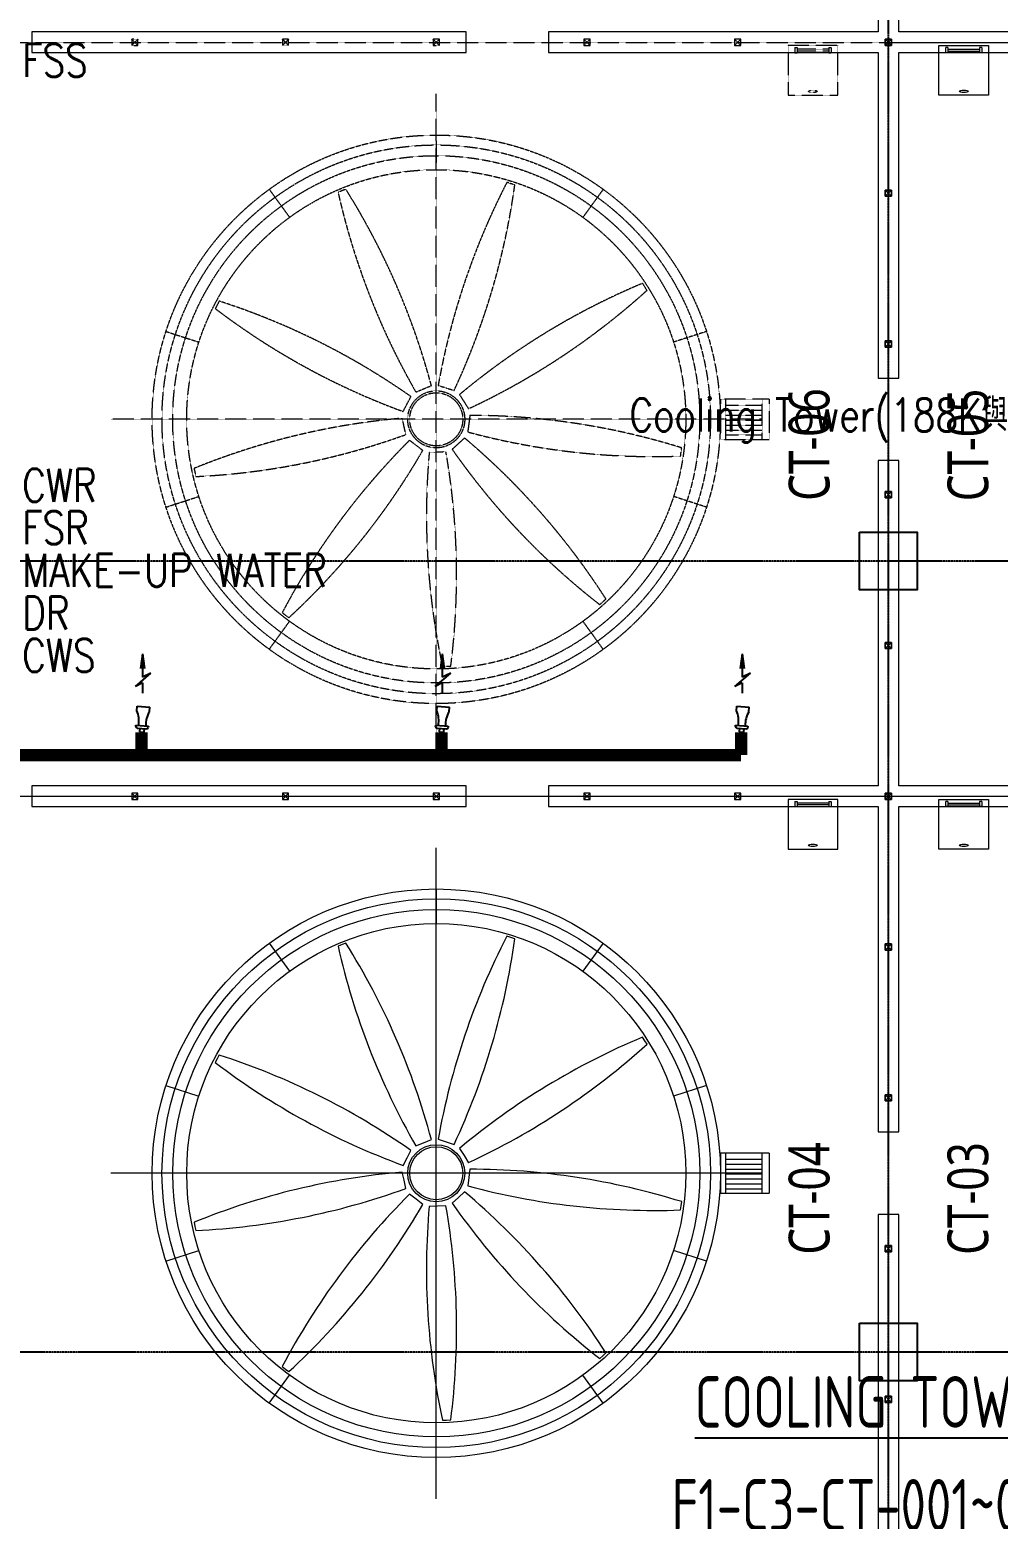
# Model space of a CAD drawing. Extents: x -18238 to -8686, y -1229 to 9502.
# Drawn here: x -16161 to -14985, y 2580 to 4387 of the extents above; entities that cross this region are included whole.
import ezdxf
from ezdxf.enums import TextEntityAlignment as Align

# ---------------------------------------------------------------- set-up
doc = ezdxf.new("R2010")
doc.units = 0
doc.linetypes.add('188K-SM-03-C3-LR1-MECH-EQ-Y2257103$0$CUP- LRF$0$HIDDEN', pattern=[0.4, 0.3, -0.1])
doc.linetypes.add('X-CUB3-LR20$0$COL-CEN-LIN', pattern=[3.25, 2.5, -0.25, 0.25, -0.25])
for name, color, linetype in [('188K-SM-03-C3-LR1-MECH-EQ-Y2257103$0$AC-EQ', 1, 'Continuous'), ('188K-SM-03-C3-LR1-MECH-EQ-Y2257103$0$AC-EQ-既有', 21, 'Continuous'), ('188K-SM-07-C3-LR1-MECH-PIPE-Y2257103$0$P-TXT', 53, 'Continuous'), ('188K-SM-07-C3-LR1-MECH-PIPE-Y2257103$0$P-砂濾-FSS', 6, 'Continuous'), ('X-CUB3-LR20$0$2_屋突二層平面圖_2_A-WALL-EX.Newcub', 8, 'Continuous'), ('X-CUB3-LR20$0$CCL', 8, 'X-CUB3-LR20$0$COL-CEN-LIN'), ('X-CUB3-LR20$0$COL-S', 8, 'Continuous')]:
    doc.layers.add(name, color=color, linetype=linetype)
doc.styles.add('188K-SM-03-C3-LR1-MECH-EQ-Y2257103$0$CUP- LRF$0$Standard', font='', dxfattribs={"width": 0.8})
doc.styles.add('188K-SM-03-C3-LR1-MECH-EQ-Y2257103$0$XCM2QR1-200k$0$AA-TXT', font='isocp.shx', dxfattribs={"width": 0.8, "bigfont": 'china.shx'})
doc.styles.add('188K-SM-07-C3-LR1-MECH-PIPE-Y2257103$0$Standard', font='txt.shx', dxfattribs={"bigfont": 'chineset.shx'})
doc.styles.add('X-CUB3-LR20$0$CHINA', font='simplex.shx', dxfattribs={"width": 0.75, "bigfont": 'chineset.shx'})
doc.styles.get('188K-SM-03-C3-LR1-MECH-EQ-Y2257103$0$CUP- LRF$0$Standard').set_extended_font_data('Microsoft JhengHei')

# ---------------------------------------------------------------- blocks, each defined once
blk = doc.blocks.new('X-CUB3-LR20$0$CUB3-LR10')
at = {"layer": 'X-CUB3-LR20$0$CCL'}
for p, q in [((-2280, 0), (-2280, 9982.459)), ((720, 4462.459), (-5160, 4462.459)), ((720, 3502.459), (-5160, 3502.459))]:
    blk.add_line(p, q, dxfattribs=at)
at = {"layer": 'X-CUB3-LR20$0$COL-S'}
for points in [[(-2315, 4497.459), (-2245, 4497.459), (-2245, 4427.459), (-2315, 4427.459)], [(-2315, 3537.459), (-2245, 3537.459), (-2245, 3467.459), (-2315, 3467.459)]]:
    blk.add_lwpolyline(points, close=True, dxfattribs=at)
blk = doc.blocks.new('X-CUB3-LR20')
at = {"layer": 'X-CUB3-LR20$0$2_屋突二層平面圖_2_A-WALL-EX.Newcub', "color": 12, "lineweight": 0, "ltscale": 10, "flags": 128}
for points in [[(-15130.6, 4779.7), (-15130.6, 4384.7)], [(-15105.6, 4384.7), (-15105.6, 4779.7)], [(-15630.6, 4384.7), (-16158.1, 4384.7)], [(-16158.1, 4384.7), (-16158.1, 4359.7)], [(-15630.6, 4359.7), (-15630.6, 4384.7)], [(-15130.6, 4384.7), (-15530.6, 4384.7)], [(-15530.6, 4384.7), (-15530.6, 4359.7)], [(-14705.6, 4384.7), (-15105.6, 4384.7)], [(-16158.1, 4359.7), (-15630.6, 4359.7)], [(-15530.6, 4359.7), (-15130.6, 4359.7)], [(-15130.6, 4359.7), (-15130.6, 3964.7)], [(-15105.6, 3964.7), (-15105.6, 4359.7)], [(-15105.6, 4359.7), (-14705.6, 4359.7)], [(-15130.6, 3964.7), (-15105.6, 3964.7)], [(-15130.6, 3864.7), (-15130.6, 3469.7)], [(-15105.6, 3864.7), (-15130.6, 3864.7)], [(-15105.6, 3469.7), (-15105.6, 3864.7)], [(-15630.6, 3469.7), (-16158.1, 3469.7)], [(-16158.1, 3469.7), (-16158.1, 3444.7)], [(-15630.6, 3444.7), (-15630.6, 3469.7)], [(-15130.6, 3469.7), (-15530.6, 3469.7)], [(-15530.6, 3469.7), (-15530.6, 3444.7)], [(-14705.6, 3469.7), (-15105.6, 3469.7)], [(-16158.1, 3444.7), (-15630.6, 3444.7)], [(-15530.6, 3444.7), (-15130.6, 3444.7)], [(-15130.6, 3444.7), (-15130.6, 3049.7)], [(-15105.6, 3049.7), (-15105.6, 3444.7)], [(-15105.6, 3444.7), (-14705.6, 3444.7)], [(-15130.6, 3049.7), (-15105.6, 3049.7)], [(-15130.6, 2949.7), (-15130.6, 2554.7)], [(-15105.6, 2949.7), (-15130.6, 2949.7)], [(-15105.6, 2554.7), (-15105.6, 2949.7)]]:
    blk.add_lwpolyline(points, dxfattribs=at)
at = {"layer": 'X-CUB3-LR20$0$COL-S'}
for points in [[(-15153.1, 3777.5), (-15083.1, 3777.5), (-15083.1, 3707.5), (-15153.1, 3707.5)], [(-15153.1, 2817.5), (-15083.1, 2817.5), (-15083.1, 2747.5), (-15153.1, 2747.5)]]:
    blk.add_lwpolyline(points, close=True, dxfattribs=at)
at = {"layer": 'X-CUB3-LR20$0$CCL'}
blk.add_blockref('X-CUB3-LR20$0$CUB3-LR10', (-12838.1, -720), dxfattribs=at)
at = {"layer": 'DefPoints', "style": 'X-CUB3-LR20$0$CHINA', "width": 0.8}
blk.add_text('Cooling Tower(188K與200K共用)', height=40, dxfattribs=at).set_placement((-15105.5, 3919.9), align=Align.MIDDLE_CENTER)
blk = doc.blocks.new('188K-SM-07-C3-LR1-MECH-PIPE-Y2257103$0$噴頭')
for p, q in [((-18492.15, 3095.75), (-18489.92, 3096.05)), ((-18492.15, 3095.75), (-18488.61, 3095.75)), ((-18492.15, 3095.75), (-18489.92, 3095.46)), ((-18487.17, 3094.68), (-18489.22, 3097.04)), ((-18489.22, 3097.04), (-18488.61, 3095.75)), ((-18487.73, 3095.75), (-18487.17, 3094.68)), ((-18487.73, 3095.75), (-18486.18, 3095.75)), ((-18484.18, 3094.96), (-18484.04, 3096.85)), ((-18483.36, 3096.8), (-18484.04, 3096.85)), ((-18481.31, 3094.76), (-18481.18, 3096.64)), ((-18481.18, 3096.64), (-18480.97, 3096.63)), ((-18480.86, 3094.95), (-18480.76, 3096.38)), ((-18480.79, 3096), (-18480.23, 3095.96)), ((-18480.28, 3095.3), (-18480.23, 3095.96)), ((-18483.5, 3094.91), (-18484.18, 3094.96)), ((-18481.11, 3094.74), (-18481.31, 3094.76)), ((-18480.84, 3095.34), (-18480.28, 3095.3)), ((-18480.25, 3095.65), (-18479.28, 3095.58))]:
    blk.add_line(p, q)
for centre, radius, start, end in [((-18481.39, 3099.98), 3.74, 238.2169, 272.822), ((-18480.99, 3096.4), 0.227, 355.8849, 85.8849), ((-18482, 3091.48), 3.74, 78.9478, 113.5529), ((-18481.09, 3094.97), 0.227, 265.8849, 355.8849)]:
    blk.add_arc(centre, radius, start, end)
blk = doc.blocks.new('188K-SM-07-C3-LR1-MECH-PIPE-Y2257103')
at = {"layer": '188K-SM-07-C3-LR1-MECH-PIPE-Y2257103$0$P-砂濾-FSS', "const_width": 15}
for points in [[(-16024.9, 3534.9), (-16024.9, 3507.1)], [(-15660.9, 3534.9), (-15660.9, 3507.1)], [(-15296.9, 3534.9), (-15296.9, 3507.1)], [(-16451.1, 3507.1), (-15296.9, 3507.1)]]:
    blk.add_lwpolyline(points, dxfattribs=at)
at = {"layer": '188K-SM-07-C3-LR1-MECH-PIPE-Y2257103$0$P-砂濾-FSS', "xscale": 8, "yscale": 8, "zscale": 8, "rotation": 270}
for p in [(-40789.8, -144307.1), (-40425.8, -144307.1), (-40061.8, -144307.1)]:
    blk.add_blockref('188K-SM-07-C3-LR1-MECH-PIPE-Y2257103$0$噴頭', p, dxfattribs=at)
at = {"layer": '188K-SM-07-C3-LR1-MECH-PIPE-Y2257103$0$P-TXT', "style": '188K-SM-07-C3-LR1-MECH-PIPE-Y2257103$0$Standard', "width": 0.8}
for s, p in [('200A FSS', (-16305.4, 4350.4)), ('450A CWR', (-16305.4, 3834.6)), ('200A FSR', (-16305.4, 3783)), ('100A MAKE-UP WATER', (-16305.4, 3731.3)), ('100A DR', (-16305.4, 3679.7)), ('450A CWS', (-16305.4, 3628))]:
    blk.add_text(s, height=40, dxfattribs=at).set_placement(p, align=Align.MIDDLE_LEFT)
blk = doc.blocks.new('188K-SM-03-C3-LR1-MECH-EQ-Y2257103')
at = {"layer": '188K-SM-03-C3-LR1-MECH-EQ-Y2257103$0$AC-EQ', "linetype": '188K-SM-03-C3-LR1-MECH-EQ-Y2257103$0$CUP- LRF$0$HIDDEN', "lineweight": 0}
for p, q in [((-16029.3, 4368.3), (-16036.9, 4375.9)), ((-16029.3, 4375.9), (-16036.9, 4368.3)), ((-16029.3, 4368.3), (-16036.9, 4375.9)), ((-16029.3, 4375.9), (-16036.9, 4368.3)), ((-15846.3, 4368.3), (-15853.9, 4375.9)), ((-15846.3, 4375.9), (-15853.9, 4368.3)), ((-15846.3, 4368.3), (-15853.9, 4375.9)), ((-15846.3, 4375.9), (-15853.9, 4368.3)), ((-15663.3, 4368.3), (-15670.9, 4375.9)), ((-15663.3, 4375.9), (-15670.9, 4368.3)), ((-15663.3, 4368.3), (-15670.9, 4375.9)), ((-15663.3, 4375.9), (-15670.9, 4368.3)), ((-15480.3, 4368.3), (-15487.9, 4375.9)), ((-15480.3, 4375.9), (-15487.9, 4368.3)), ((-15480.3, 4368.3), (-15487.9, 4375.9)), ((-15480.3, 4375.9), (-15487.9, 4368.3)), ((-15297.3, 4368.3), (-15304.9, 4375.9)), ((-15297.3, 4375.9), (-15304.9, 4368.3)), ((-15297.3, 4368.3), (-15304.9, 4375.9)), ((-15297.3, 4375.9), (-15304.9, 4368.3)), ((-16219.9, 4372.1), (-15109, 4372.1)), ((-15231.6, 4365.9), (-15231.6, 4359.5)), ((-15231.5, 4365.9), (-15228.9, 4365.9)), ((-15231.5, 4359.5), (-15228.9, 4359.5)), ((-15228.8, 4365.9), (-15228.8, 4359.5)), ((-15190.4, 4363.8), (-15228.8, 4363.8)), ((-15190.4, 4361.6), (-15228.8, 4361.6)), ((-15190.4, 4365.9), (-15190.4, 4359.5)), ((-15190.4, 4365.9), (-15187.8, 4365.9)), ((-15190.4, 4359.5), (-15187.8, 4359.5)), ((-15187.7, 4365.9), (-15187.7, 4359.5)), ((-15667.1, 3519.6), (-15667.1, 4309.6)), ((-15667.1, 4259.6), (-15667.1, 4217.6)), ((-15776.8, 4193.9), (-15781.5, 4192)), ((-15576.5, 4200.6), (-15581.4, 4202.2)), ((-15571.6, 4199.1), (-15576.5, 4200.6)), ((-15869.9, 4193.7), (-15845.2, 4159.8)), ((-15781.5, 4192), (-15786.3, 4190)), ((-15464.4, 4193.7), (-15489, 4159.8)), ((-15413.9, 4075.4), (-15416.6, 4079.8)), ((-15411.2, 4071.1), (-15413.9, 4075.4)), ((-15933, 4053.5), (-15935.4, 4049)), ((-15930.7, 4058.1), (-15933, 4053.5)), ((-15995.3, 4021.2), (-15955.3, 4008.3)), ((-15339, 4021.2), (-15379, 4008.3)), ((-15702.6, 3933.1), (-15697.8, 3942.2)), ((-15691.8, 3947.7), (-15682.4, 3951.6)), ((-15682.4, 3951.6), (-15672.9, 3955.5)), ((-15664.8, 3955.8), (-15655.1, 3952.7)), ((-15655.1, 3952.7), (-15645.3, 3949.6)), ((-15638.9, 3944.7), (-15633.4, 3936)), ((-15707.3, 3924.1), (-15702.6, 3933.1)), ((-15633.4, 3936), (-15627.9, 3927.4)), ((-15263, 3939.1), (-15322.1, 3939.1)), ((-15322.1, 3939.1), (-15322.1, 3890.2)), ((-15315.8, 3939), (-15315.8, 3890.1)), ((-15315.8, 3931.8), (-15271.4, 3931.8)), ((-15315.8, 3925.7), (-15271.4, 3925.7)), ((-15271.4, 3890.1), (-15271.4, 3939)), ((-15263, 3939.1), (-15263, 3890.2)), ((-15272.1, 3914.6), (-16062.1, 3914.6)), ((-15706.2, 3906), (-15708.4, 3916)), ((-15704, 3896.1), (-15706.2, 3906)), ((-15627.5, 3909.4), (-15628.9, 3899.2)), ((-15626.2, 3919.5), (-15627.5, 3909.4)), ((-15315.8, 3919.7), (-15271.4, 3919.7)), ((-15315.8, 3913.7), (-15271.4, 3913.7)), ((-15315.8, 3907.6), (-15271.4, 3907.6)), ((-15691.5, 3883), (-15699.6, 3889.2)), ((-15632.7, 3892), (-15640.2, 3885.1)), ((-15322.1, 3890.2), (-15263, 3890.2)), ((-15315.8, 3901.6), (-15271.4, 3901.6)), ((-15315.8, 3895.6), (-15271.4, 3895.6)), ((-15683.4, 3876.7), (-15691.5, 3883)), ((-15665.5, 3874.7), (-15675.7, 3874.3)), ((-15655.3, 3875.1), (-15665.5, 3874.7)), ((-15640.2, 3885.1), (-15647.7, 3878.2)), ((-15370.4, 3870), (-15369.8, 3875)), ((-15369.8, 3875), (-15369.1, 3880.1)), ((-15961.2, 3855.1), (-15960.1, 3850.1)), ((-15960.1, 3850.1), (-15959, 3845.1)), ((-15995.3, 3808), (-15955.3, 3821)), ((-15339, 3808), (-15379, 3821)), ((-15468.6, 3689.7), (-15464.8, 3693.1)), ((-15464.8, 3693.1), (-15461, 3696.6)), ((-15854.2, 3680), (-15850.1, 3676.9)), ((-15850.1, 3676.9), (-15846.1, 3673.8)), ((-15869.9, 3635.5), (-15845.2, 3669.5)), ((-15464.4, 3635.5), (-15489, 3669.5)), ((-15667.1, 3569.6), (-15667.1, 3611.6)), ((-15659.6, 3614.7), (-15654.5, 3614.9)), ((-15654.5, 3614.9), (-15649.4, 3615.1))]:
    blk.add_line(p, q, dxfattribs=at)
at = {"layer": '188K-SM-03-C3-LR1-MECH-EQ-Y2257103$0$AC-EQ', "lineweight": 0}
for p, q in [((-15114.3, 4368.3), (-15121.9, 4375.9)), ((-15114.3, 4375.9), (-15121.9, 4368.3)), ((-15114.3, 4368.3), (-15121.9, 4375.9)), ((-15114.3, 4375.9), (-15121.9, 4368.3)), ((-15121.9, 4368.3), (-15114.3, 4375.9)), ((-15121.9, 4375.9), (-15114.3, 4368.3)), ((-15121.9, 4368.3), (-15114.3, 4375.9)), ((-15121.9, 4375.9), (-15114.3, 4368.3)), ((-15099.9, 4372.1), (-14016.3, 4372.1)), ((-15048.6, 4365.9), (-15048.6, 4359.5)), ((-15045.9, 4365.9), (-15048.5, 4365.9)), ((-15045.9, 4359.5), (-15048.5, 4359.5)), ((-15045.8, 4365.9), (-15045.8, 4359.5)), ((-15045.8, 4363.8), (-15007.5, 4363.8)), ((-15045.8, 4361.6), (-15007.5, 4361.6)), ((-15007.4, 4365.9), (-15007.4, 4359.5)), ((-15004.8, 4365.9), (-15007.4, 4365.9)), ((-15004.8, 4359.5), (-15007.4, 4359.5)), ((-15004.7, 4365.9), (-15004.7, 4359.5)), ((-15118.1, 3457.1), (-15118.1, 4350.2)), ((-15114.3, 4185.3), (-15121.9, 4192.9)), ((-15114.3, 4192.9), (-15121.9, 4185.3)), ((-15121.9, 4185.3), (-15114.3, 4192.9)), ((-15121.9, 4192.9), (-15114.3, 4185.3)), ((-15114.3, 4002.3), (-15121.9, 4009.9)), ((-15114.3, 4009.9), (-15121.9, 4002.3)), ((-15121.9, 4002.3), (-15114.3, 4009.9)), ((-15121.9, 4009.9), (-15114.3, 4002.3)), ((-15114.3, 3819.3), (-15121.9, 3826.9)), ((-15114.3, 3826.9), (-15121.9, 3819.3)), ((-15121.9, 3819.3), (-15114.3, 3826.9)), ((-15121.9, 3826.9), (-15114.3, 3819.3)), ((-15114.3, 3636.3), (-15121.9, 3643.9)), ((-15114.3, 3643.9), (-15121.9, 3636.3)), ((-15121.9, 3636.3), (-15114.3, 3643.9)), ((-15121.9, 3643.9), (-15114.3, 3636.3)), ((-16219.9, 3457.1), (-15118.1, 3457.1)), ((-16029.3, 3453.3), (-16036.9, 3460.9)), ((-16029.3, 3460.9), (-16036.9, 3453.3)), ((-16029.3, 3453.3), (-16036.9, 3460.9)), ((-16029.3, 3460.9), (-16036.9, 3453.3)), ((-15846.3, 3453.3), (-15853.9, 3460.9)), ((-15846.3, 3460.9), (-15853.9, 3453.3)), ((-15846.3, 3453.3), (-15853.9, 3460.9)), ((-15846.3, 3460.9), (-15853.9, 3453.3)), ((-15663.3, 3453.3), (-15670.9, 3460.9)), ((-15663.3, 3460.9), (-15670.9, 3453.3)), ((-15663.3, 3453.3), (-15670.9, 3460.9)), ((-15663.3, 3460.9), (-15670.9, 3453.3)), ((-15480.3, 3453.3), (-15487.9, 3460.9)), ((-15480.3, 3460.9), (-15487.9, 3453.3)), ((-15480.3, 3453.3), (-15487.9, 3460.9)), ((-15480.3, 3460.9), (-15487.9, 3453.3)), ((-15297.3, 3453.3), (-15304.9, 3460.9)), ((-15297.3, 3460.9), (-15304.9, 3453.3)), ((-15297.3, 3453.3), (-15304.9, 3460.9)), ((-15297.3, 3460.9), (-15304.9, 3453.3)), ((-15114.3, 3453.3), (-15121.9, 3460.9)), ((-15114.3, 3460.9), (-15121.9, 3453.3)), ((-15121.9, 3453.3), (-15114.3, 3460.9)), ((-15121.9, 3460.9), (-15114.3, 3453.3)), ((-15114.3, 3453.3), (-15121.9, 3460.9)), ((-15114.3, 3460.9), (-15121.9, 3453.3)), ((-15121.9, 3453.3), (-15114.3, 3460.9)), ((-15121.9, 3460.9), (-15114.3, 3453.3))]:
    blk.add_line(p, q, dxfattribs=at)
at = {"layer": '188K-SM-03-C3-LR1-MECH-EQ-Y2257103$0$AC-EQ', "linetype": '188K-SM-03-C3-LR1-MECH-EQ-Y2257103$0$CUP- LRF$0$HIDDEN', "lineweight": 0, "flags": 128}
for points in [[(-16029.3, 4375.9), (-16036.9, 4375.9), (-16036.9, 4368.3), (-16029.3, 4368.3)], [(-16029.3, 4375.9), (-16036.9, 4375.9), (-16036.9, 4368.3), (-16029.3, 4368.3)], [(-15846.3, 4375.9), (-15853.9, 4375.9), (-15853.9, 4368.3), (-15846.3, 4368.3)], [(-15846.3, 4375.9), (-15853.9, 4375.9), (-15853.9, 4368.3), (-15846.3, 4368.3)], [(-15663.3, 4375.9), (-15670.9, 4375.9), (-15670.9, 4368.3), (-15663.3, 4368.3)], [(-15663.3, 4375.9), (-15670.9, 4375.9), (-15670.9, 4368.3), (-15663.3, 4368.3)], [(-15480.3, 4375.9), (-15487.9, 4375.9), (-15487.9, 4368.3), (-15480.3, 4368.3)], [(-15480.3, 4375.9), (-15487.9, 4375.9), (-15487.9, 4368.3), (-15480.3, 4368.3)], [(-15297.3, 4375.9), (-15304.9, 4375.9), (-15304.9, 4368.3), (-15297.3, 4368.3)], [(-15297.3, 4375.9), (-15304.9, 4375.9), (-15304.9, 4368.3), (-15297.3, 4368.3)], [(-15239.8, 4308), (-15179.5, 4308), (-15179.5, 4368.3), (-15239.8, 4368.3)]]:
    blk.add_lwpolyline(points, close=True, dxfattribs=at)
at = {"layer": '188K-SM-03-C3-LR1-MECH-EQ-Y2257103$0$AC-EQ', "lineweight": 0, "flags": 128}
for points in [[(-15114.3, 4375.9), (-15121.9, 4375.9), (-15121.9, 4368.3), (-15114.3, 4368.3)], [(-15114.3, 4375.9), (-15121.9, 4375.9), (-15121.9, 4368.3), (-15114.3, 4368.3)], [(-15121.9, 4375.9), (-15114.3, 4375.9), (-15114.3, 4368.3), (-15121.9, 4368.3)], [(-15121.9, 4375.9), (-15114.3, 4375.9), (-15114.3, 4368.3), (-15121.9, 4368.3)], [(-14996.5, 4308), (-15056.8, 4308), (-15056.8, 4368.3), (-14996.5, 4368.3)], [(-15114.3, 4192.9), (-15121.9, 4192.9), (-15121.9, 4185.3), (-15114.3, 4185.3)], [(-15121.9, 4192.9), (-15114.3, 4192.9), (-15114.3, 4185.3), (-15121.9, 4185.3)], [(-15114.3, 4009.9), (-15121.9, 4009.9), (-15121.9, 4002.3), (-15114.3, 4002.3)], [(-15121.9, 4009.9), (-15114.3, 4009.9), (-15114.3, 4002.3), (-15121.9, 4002.3)], [(-15114.3, 3826.9), (-15121.9, 3826.9), (-15121.9, 3819.3), (-15114.3, 3819.3)], [(-15121.9, 3826.9), (-15114.3, 3826.9), (-15114.3, 3819.3), (-15121.9, 3819.3)], [(-15114.3, 3643.9), (-15121.9, 3643.9), (-15121.9, 3636.3), (-15114.3, 3636.3)], [(-15121.9, 3643.9), (-15114.3, 3643.9), (-15114.3, 3636.3), (-15121.9, 3636.3)], [(-16029.3, 3460.9), (-16036.9, 3460.9), (-16036.9, 3453.3), (-16029.3, 3453.3)], [(-16029.3, 3460.9), (-16036.9, 3460.9), (-16036.9, 3453.3), (-16029.3, 3453.3)], [(-15846.3, 3460.9), (-15853.9, 3460.9), (-15853.9, 3453.3), (-15846.3, 3453.3)], [(-15846.3, 3460.9), (-15853.9, 3460.9), (-15853.9, 3453.3), (-15846.3, 3453.3)], [(-15663.3, 3460.9), (-15670.9, 3460.9), (-15670.9, 3453.3), (-15663.3, 3453.3)], [(-15663.3, 3460.9), (-15670.9, 3460.9), (-15670.9, 3453.3), (-15663.3, 3453.3)], [(-15480.3, 3460.9), (-15487.9, 3460.9), (-15487.9, 3453.3), (-15480.3, 3453.3)], [(-15480.3, 3460.9), (-15487.9, 3460.9), (-15487.9, 3453.3), (-15480.3, 3453.3)], [(-15297.3, 3460.9), (-15304.9, 3460.9), (-15304.9, 3453.3), (-15297.3, 3453.3)], [(-15297.3, 3460.9), (-15304.9, 3460.9), (-15304.9, 3453.3), (-15297.3, 3453.3)], [(-15114.3, 3460.9), (-15121.9, 3460.9), (-15121.9, 3453.3), (-15114.3, 3453.3)], [(-15121.9, 3460.9), (-15114.3, 3460.9), (-15114.3, 3453.3), (-15121.9, 3453.3)], [(-15114.3, 3460.9), (-15121.9, 3460.9), (-15121.9, 3453.3), (-15114.3, 3453.3)], [(-15121.9, 3460.9), (-15114.3, 3460.9), (-15114.3, 3453.3), (-15121.9, 3453.3)]]:
    blk.add_lwpolyline(points, close=True, dxfattribs=at)
at = {"layer": '188K-SM-03-C3-LR1-MECH-EQ-Y2257103$0$AC-EQ', "linetype": '188K-SM-03-C3-LR1-MECH-EQ-Y2257103$0$CUP- LRF$0$HIDDEN', "lineweight": 0}
for radius in [345, 333, 320, 303, 34.6, 32.2]:
    blk.add_circle((-15667.1, 3914.6), radius, dxfattribs=at)
for centre, start, end in [((-16514.6, 3730.6), 14.9557, 32.1265), ((-14807.2, 3802.7), 152.705, 169.8757), ((-16434.6, 4318.4), 334.9557, 352.1265), ((-14936.5, 4381.6), 192.705, 209.8757), ((-15080.4, 3276.1), 112.705, 129.8757), ((-15995.5, 4717.2), 294.9557, 312.1265), ((-16198, 3229), 54.9557, 72.1265), ((-15407.6, 4742), 232.705, 249.8757), ((-15633.1, 3048.1), 94.9557, 112.1265), ((-15628.1, 3048.3), 72.705, 89.8757), ((-16000.1, 4715.3), 272.705, 289.8757), ((-15084.1, 3272.7), 134.9557, 152.1265), ((-16194.1, 3225.9), 32.705, 49.8757), ((-15402.8, 4740.5), 254.9557, 272.1265), ((-16436.9, 4313.9), 312.705, 329.8757), ((-14807.9, 3797.7), 174.9557, 192.1265), ((-16513.5, 3725.7), 352.705, 9.8757), ((-14933.8, 4377.3), 214.9557, 232.1265)]:
    blk.add_arc(centre, 871.1, start, end, dxfattribs=at)
blk.add_ellipse((-15209.8, 4312.6), major_axis=(5.21, 0), ratio=0.282419, dxfattribs=at)
at = {"layer": '188K-SM-03-C3-LR1-MECH-EQ-Y2257103$0$AC-EQ', "lineweight": 0}
blk.add_ellipse((-15026.5, 4312.6), major_axis=(-5.21, 0), ratio=0.282419, dxfattribs=at)
at = {"layer": '188K-SM-03-C3-LR1-MECH-EQ-Y2257103$0$AC-EQ-既有', "lineweight": 0}
for p, q in [((-15118.1, 1623.3), (-15118.1, 4372.1)), ((-15118.1, 4372.1), (-14016.3, 4372.1)), ((-15048.6, 4365.9), (-15048.6, 4359.5)), ((-15045.9, 4365.9), (-15048.5, 4365.9)), ((-15045.9, 4359.5), (-15048.5, 4359.5)), ((-15045.8, 4365.9), (-15045.8, 4359.5)), ((-15045.8, 4363.8), (-15007.5, 4363.8)), ((-15045.8, 4361.6), (-15007.5, 4361.6)), ((-15007.4, 4365.9), (-15007.4, 4359.5)), ((-15004.8, 4365.9), (-15007.4, 4365.9)), ((-15004.8, 4359.5), (-15007.4, 4359.5)), ((-15004.7, 4365.9), (-15004.7, 4359.5)), ((-16219.9, 3457.1), (-14016.3, 3457.1)), ((-16029.3, 3453.3), (-16036.9, 3460.9)), ((-16029.3, 3460.9), (-16036.9, 3453.3)), ((-16029.3, 3453.3), (-16036.9, 3460.9)), ((-16029.3, 3460.9), (-16036.9, 3453.3)), ((-15846.3, 3453.3), (-15853.9, 3460.9)), ((-15846.3, 3460.9), (-15853.9, 3453.3)), ((-15846.3, 3453.3), (-15853.9, 3460.9)), ((-15846.3, 3460.9), (-15853.9, 3453.3)), ((-15663.3, 3453.3), (-15670.9, 3460.9)), ((-15663.3, 3460.9), (-15670.9, 3453.3)), ((-15663.3, 3453.3), (-15670.9, 3460.9)), ((-15663.3, 3460.9), (-15670.9, 3453.3)), ((-15480.3, 3453.3), (-15487.9, 3460.9)), ((-15480.3, 3460.9), (-15487.9, 3453.3)), ((-15480.3, 3453.3), (-15487.9, 3460.9)), ((-15480.3, 3460.9), (-15487.9, 3453.3)), ((-15297.3, 3453.3), (-15304.9, 3460.9)), ((-15297.3, 3460.9), (-15304.9, 3453.3)), ((-15297.3, 3453.3), (-15304.9, 3460.9)), ((-15297.3, 3460.9), (-15304.9, 3453.3)), ((-15114.3, 3453.3), (-15121.9, 3460.9)), ((-15114.3, 3460.9), (-15121.9, 3453.3)), ((-15121.9, 3453.3), (-15114.3, 3460.9)), ((-15121.9, 3460.9), (-15114.3, 3453.3)), ((-15114.3, 3453.3), (-15121.9, 3460.9)), ((-15114.3, 3460.9), (-15121.9, 3453.3)), ((-15121.9, 3453.3), (-15114.3, 3460.9)), ((-15121.9, 3460.9), (-15114.3, 3453.3)), ((-15231.6, 3450.9), (-15231.6, 3444.5)), ((-15231.5, 3450.9), (-15228.9, 3450.9)), ((-15231.5, 3444.5), (-15228.9, 3444.5)), ((-15228.8, 3450.9), (-15228.8, 3444.5)), ((-15190.4, 3448.8), (-15228.8, 3448.8)), ((-15190.4, 3446.6), (-15228.8, 3446.6)), ((-15190.4, 3450.9), (-15190.4, 3444.5)), ((-15190.4, 3450.9), (-15187.8, 3450.9)), ((-15190.4, 3444.5), (-15187.8, 3444.5)), ((-15187.7, 3450.9), (-15187.7, 3444.5)), ((-15048.6, 3450.9), (-15048.6, 3444.5)), ((-15045.9, 3450.9), (-15048.5, 3450.9)), ((-15045.9, 3444.5), (-15048.5, 3444.5)), ((-15045.8, 3450.9), (-15045.8, 3444.5)), ((-15045.8, 3448.8), (-15007.5, 3448.8)), ((-15045.8, 3446.6), (-15007.5, 3446.6)), ((-15007.4, 3450.9), (-15007.4, 3444.5)), ((-15004.8, 3450.9), (-15007.4, 3450.9)), ((-15004.8, 3444.5), (-15007.4, 3444.5)), ((-15004.7, 3450.9), (-15004.7, 3444.5)), ((-15667.1, 2604.6), (-15667.1, 3394.6)), ((-15667.1, 3344.6), (-15667.1, 3302.6)), ((-15869.9, 3278.7), (-15845.2, 3244.8)), ((-15464.4, 3278.7), (-15489, 3244.8)), ((-15114.3, 3270.3), (-15121.9, 3277.9)), ((-15114.3, 3277.9), (-15121.9, 3270.3)), ((-15121.9, 3270.3), (-15114.3, 3277.9)), ((-15121.9, 3277.9), (-15114.3, 3270.3)), ((-15995.3, 3106.2), (-15955.3, 3093.3)), ((-15339, 3106.2), (-15379, 3093.3)), ((-15114.3, 3087.3), (-15121.9, 3094.9)), ((-15114.3, 3094.9), (-15121.9, 3087.3)), ((-15121.9, 3087.3), (-15114.3, 3094.9)), ((-15121.9, 3094.9), (-15114.3, 3087.3)), ((-15263, 3024.1), (-15322.1, 3024.1)), ((-15322.1, 3024.1), (-15322.1, 2975.2)), ((-15315.8, 3024), (-15315.8, 2975.1)), ((-15271.4, 2975.1), (-15271.4, 3024)), ((-15263, 3024.1), (-15263, 2975.2)), ((-15315.8, 3016.8), (-15271.4, 3016.8)), ((-15315.8, 3010.7), (-15271.4, 3010.7)), ((-15315.8, 3004.7), (-15271.4, 3004.7)), ((-15272.1, 2999.6), (-16062.1, 2999.6)), ((-15315.8, 2998.7), (-15271.4, 2998.7)), ((-15315.8, 2992.6), (-15271.4, 2992.6)), ((-15315.8, 2986.6), (-15271.4, 2986.6)), ((-15322.1, 2975.2), (-15263, 2975.2)), ((-15315.8, 2980.6), (-15271.4, 2980.6)), ((-15114.3, 2904.3), (-15121.9, 2911.9)), ((-15114.3, 2911.9), (-15121.9, 2904.3)), ((-15121.9, 2904.3), (-15114.3, 2911.9)), ((-15121.9, 2911.9), (-15114.3, 2904.3)), ((-15995.3, 2893), (-15955.3, 2906)), ((-15339, 2893), (-15379, 2906)), ((-15869.9, 2720.5), (-15845.2, 2754.5)), ((-15464.4, 2720.5), (-15489, 2754.5)), ((-15114.3, 2721.3), (-15121.9, 2728.9)), ((-15114.3, 2728.9), (-15121.9, 2721.3)), ((-15121.9, 2721.3), (-15114.3, 2728.9)), ((-15121.9, 2728.9), (-15114.3, 2721.3)), ((-15667.1, 2654.6), (-15667.1, 2696.6))]:
    blk.add_line(p, q, dxfattribs=at)
at = {"layer": '188K-SM-03-C3-LR1-MECH-EQ-Y2257103$0$AC-EQ-既有', "lineweight": 0, "flags": 128}
for points in [[(-14996.5, 4308), (-15056.8, 4308), (-15056.8, 4368.3), (-14996.5, 4368.3)], [(-16029.3, 3460.9), (-16036.9, 3460.9), (-16036.9, 3453.3), (-16029.3, 3453.3)], [(-16029.3, 3460.9), (-16036.9, 3460.9), (-16036.9, 3453.3), (-16029.3, 3453.3)], [(-15846.3, 3460.9), (-15853.9, 3460.9), (-15853.9, 3453.3), (-15846.3, 3453.3)], [(-15846.3, 3460.9), (-15853.9, 3460.9), (-15853.9, 3453.3), (-15846.3, 3453.3)], [(-15663.3, 3460.9), (-15670.9, 3460.9), (-15670.9, 3453.3), (-15663.3, 3453.3)], [(-15663.3, 3460.9), (-15670.9, 3460.9), (-15670.9, 3453.3), (-15663.3, 3453.3)], [(-15480.3, 3460.9), (-15487.9, 3460.9), (-15487.9, 3453.3), (-15480.3, 3453.3)], [(-15480.3, 3460.9), (-15487.9, 3460.9), (-15487.9, 3453.3), (-15480.3, 3453.3)], [(-15297.3, 3460.9), (-15304.9, 3460.9), (-15304.9, 3453.3), (-15297.3, 3453.3)], [(-15297.3, 3460.9), (-15304.9, 3460.9), (-15304.9, 3453.3), (-15297.3, 3453.3)], [(-15239.8, 3393), (-15179.5, 3393), (-15179.5, 3453.3), (-15239.8, 3453.3)], [(-15114.3, 3460.9), (-15121.9, 3460.9), (-15121.9, 3453.3), (-15114.3, 3453.3)], [(-15121.9, 3460.9), (-15114.3, 3460.9), (-15114.3, 3453.3), (-15121.9, 3453.3)], [(-15114.3, 3460.9), (-15121.9, 3460.9), (-15121.9, 3453.3), (-15114.3, 3453.3)], [(-15121.9, 3460.9), (-15114.3, 3460.9), (-15114.3, 3453.3), (-15121.9, 3453.3)], [(-14996.5, 3393), (-15056.8, 3393), (-15056.8, 3453.3), (-14996.5, 3453.3)], [(-15114.3, 3277.9), (-15121.9, 3277.9), (-15121.9, 3270.3), (-15114.3, 3270.3)], [(-15121.9, 3277.9), (-15114.3, 3277.9), (-15114.3, 3270.3), (-15121.9, 3270.3)], [(-15114.3, 3094.9), (-15121.9, 3094.9), (-15121.9, 3087.3), (-15114.3, 3087.3)], [(-15121.9, 3094.9), (-15114.3, 3094.9), (-15114.3, 3087.3), (-15121.9, 3087.3)], [(-15114.3, 2911.9), (-15121.9, 2911.9), (-15121.9, 2904.3), (-15114.3, 2904.3)], [(-15121.9, 2911.9), (-15114.3, 2911.9), (-15114.3, 2904.3), (-15121.9, 2904.3)], [(-15114.3, 2728.9), (-15121.9, 2728.9), (-15121.9, 2721.3), (-15114.3, 2721.3)], [(-15121.9, 2728.9), (-15114.3, 2728.9), (-15114.3, 2721.3), (-15121.9, 2721.3)]]:
    blk.add_lwpolyline(points, close=True, dxfattribs=at)
for points in [[(-15776.8, 3278.9), (-15781.5, 3277), (-15786.3, 3275, 0.075062), (-15691.8, 3032.7), (-15682.4, 3036.6), (-15672.9, 3040.5)], [(-15571.6, 3284.1), (-15576.5, 3285.6), (-15581.4, 3287.2, 0.075062), (-15664.8, 3040.8), (-15655.1, 3037.7), (-15645.3, 3034.6)], [(-15411.2, 3156.1), (-15413.9, 3160.4), (-15416.6, 3164.8, 0.075062), (-15638.9, 3029.7), (-15633.4, 3021), (-15627.9, 3012.4)], [(-15930.7, 3143.1), (-15933, 3138.5), (-15935.4, 3134, 0.075062), (-15707.3, 3009.1), (-15702.6, 3018.1), (-15697.8, 3027.2)], [(-15961.2, 2940.1), (-15960.1, 2935.1), (-15959, 2930.1, 0.075062), (-15704, 2981.1), (-15706.2, 2991), (-15708.4, 3001)], [(-15370.4, 2955), (-15369.8, 2960), (-15369.1, 2965.1, 0.075062), (-15626.2, 3004.5), (-15627.5, 2994.4), (-15628.9, 2984.2)], [(-15854.2, 2765), (-15850.1, 2761.9), (-15846.1, 2758.8, 0.075062), (-15683.4, 2961.7), (-15691.5, 2968), (-15699.6, 2974.2)], [(-15468.6, 2774.7), (-15464.8, 2778.1), (-15461, 2781.6, 0.075062), (-15632.7, 2977), (-15640.2, 2970.1), (-15647.7, 2963.2)], [(-15659.6, 2699.7), (-15654.5, 2699.9), (-15649.4, 2700.1, 0.075062), (-15655.3, 2960.1), (-15665.5, 2959.7), (-15675.7, 2959.3)]]:
    blk.add_lwpolyline(points, format="xyb", dxfattribs=at)
at = {"layer": '188K-SM-03-C3-LR1-MECH-EQ-Y2257103$0$AC-EQ-既有', "lineweight": 0}
for radius in [345, 333, 320, 303, 34.6, 32.2]:
    blk.add_circle((-15667.1, 2999.6), radius, dxfattribs=at)
for centre, start, end in [((-16514.6, 2815.6), 14.9557, 32.1265), ((-16434.6, 3403.4), 334.9557, 352.1265), ((-15995.5, 3802.2), 294.9557, 312.1265), ((-16198, 2314), 54.9557, 72.1265), ((-15633.1, 2133.1), 94.9557, 112.1265), ((-15402.8, 3825.5), 254.9557, 272.1265), ((-15084.1, 2357.7), 134.9557, 152.1265), ((-14807.9, 2882.7), 174.9557, 192.1265), ((-14933.8, 3462.3), 214.9557, 232.1265)]:
    blk.add_arc(centre, 871.1, start, end, dxfattribs=at)
for centre, major_axis in [((-15026.5, 4312.6), (-5.21, 0)), ((-15209.8, 3397.6), (5.21, 0)), ((-15026.5, 3397.6), (-5.21, 0))]:
    blk.add_ellipse(centre, major_axis=major_axis, ratio=0.282419, dxfattribs=at)
at = {"layer": '188K-SM-03-C3-LR1-MECH-EQ-Y2257103$0$AC-EQ', "linetype": 'Continuous', "lineweight": 0, "insert": (-15189, 3815.6), "char_height": 49.45, "attachment_point": 7, "rotation": 90, "style": '188K-SM-03-C3-LR1-MECH-EQ-Y2257103$0$CUP- LRF$0$Standard'}
blk.add_mtext('\\A1;{\\pql;\\fMicrosoft JhengHei|b0|i0|c136|p34;CT-06}', dxfattribs=at)
at = {"layer": '188K-SM-03-C3-LR1-MECH-EQ-Y2257103$0$AC-EQ-既有', "style": '188K-SM-03-C3-LR1-MECH-EQ-Y2257103$0$XCM2QR1-200k$0$AA-TXT', "width": 0.8}
for s, p in [('%%UCOOLING TOWER', (-15125.7, 2722)), ('%%UF1-C3-CT-001~005', (-15137.8, 2597.2))]:
    blk.add_text(s, height=62.5, dxfattribs=at).set_placement(p, align=Align.MIDDLE_CENTER)
at = {"layer": '188K-SM-03-C3-LR1-MECH-EQ-Y2257103$0$AC-EQ-既有', "lineweight": 0, "char_height": 49.45, "attachment_point": 7, "rotation": 90, "style": '188K-SM-03-C3-LR1-MECH-EQ-Y2257103$0$CUP- LRF$0$Standard'}
for s, insert in [('\\A1;{\\pql;\\fMicrosoft JhengHei|b0|i0|c136|p34;CT-05}', (-14996.2, 3815.1)), ('\\A1;{\\pql;\\fMicrosoft JhengHei|b0|i0|c136|p34;CT-04}', (-15189, 2900.7)), ('\\A1;{\\pql;\\fMicrosoft JhengHei|b0|i0|c136|p34;CT-03}', (-14996.2, 2900.5))]:
    blk.add_mtext(s, dxfattribs=dict(at, insert=insert))

msp = doc.modelspace()

# ---------------------------------------------------------------- block references
for name in ['X-CUB3-LR20', '188K-SM-07-C3-LR1-MECH-PIPE-Y2257103', '188K-SM-03-C3-LR1-MECH-EQ-Y2257103']:
    msp.add_blockref(name, (0, 0))

doc.saveas('drawing.dxf')
